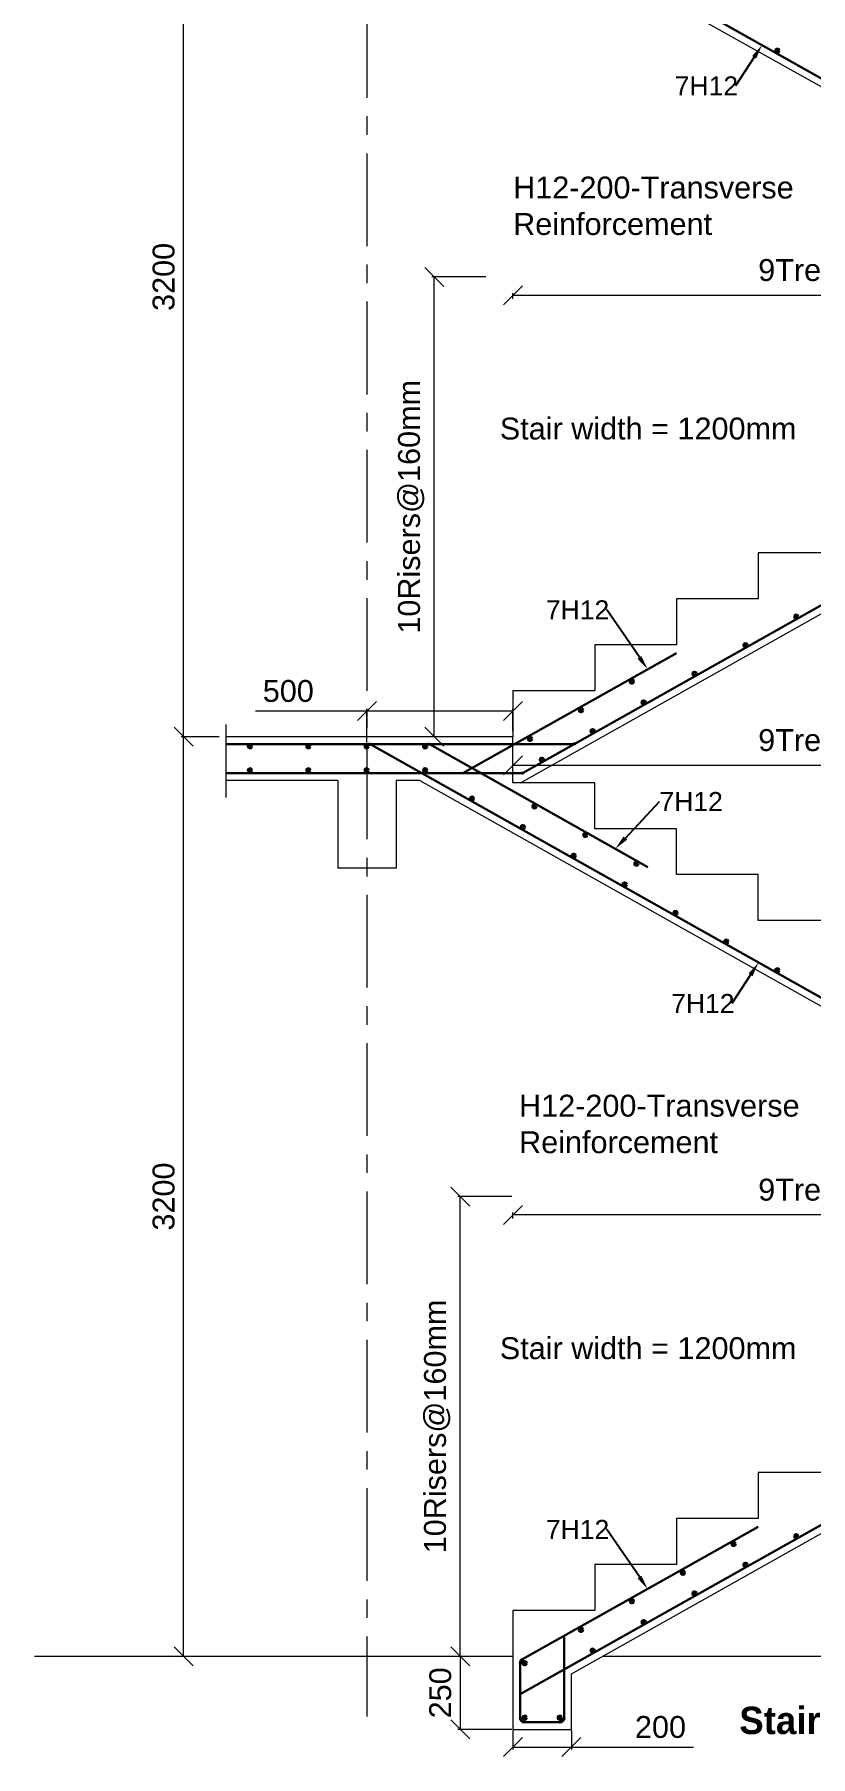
# Model space of a CAD drawing. Header units: inches. Extents: x 8090494 to 8126317, y -6397372 to -6376362.
# Drawn here: x 8102539 to 8105197, y -6386426 to -6380527 of the extents above; entities that cross this region are included whole.
import ezdxf
from ezdxf import colors
from ezdxf.entities.mleader import LeaderData, LeaderLine
from ezdxf.math import Vec2, Vec3

# ---------------------------------------------------------------- set-up
doc = ezdxf.new("R2010")
doc.units = ezdxf.units.IN
doc.header["$MEASUREMENT"] = 0
doc.linetypes.add('CENTER', pattern=[50.8, 31.75, -6.35, 6.35, -6.35])
doc.linetypes.add('CENTER2', pattern=[28.575, 19.05, -3.175, 3.175, -3.175])
for name, color, linetype, lineweight in [('0_Concrete', 212, 'Continuous', 9), ('Axis', 251, 'CENTER2', 0), ('Dim', 5, 'Continuous', 0), ('Lebeling', 4, 'Continuous', 15), ('S-_REIN----_E', 1, 'Continuous', 0), ('Text', 2, 'Continuous', 15)]:
    doc.layers.add(name, color=color, linetype=linetype, lineweight=lineweight)
doc.styles.add('beams', font='sanss___.ttf', dxfattribs={"height": 100})
doc.styles.get("Standard").update_dxf_attribs({"font": 'arial.ttf'})
doc.styles.add('TIS', font='cordia.shx', dxfattribs={"width": 0.8})
doc.dimstyles.new('A- BOLT', dxfattribs={"dimtxt": 28, "dimasz": 20, "dimexe": 8, "dimexo": 4, "dimgap": 5, "dimtad": 1, "dimdec": 0, "dimzin": 9, "dimtxsty": 'TIS', "dimcen": 2.5, "dimclrd": 5, "dimclre": 5, "dimclrt": 34, "dimadec": 0, "dimazin": 0, "dimtfac": 1, "dimtdec": 0, "dimtix": 1, "dimtmove": 0, "dimatfit": 3, "dimfxl": 1, "dimarcsym": 0})

# ---------------------------------------------------------------- blocks, each defined once
blk = doc.blocks.new('_OBLIQUE')
at = {"color": 0, "linetype": 'ByBlock'}
blk.add_line((-0.5, -0.5), (0.5, 0.5), dxfattribs=at)
blk = doc.blocks.new('*D122')
at = {"layer": 'Defpoints', "color": 0, "transparency": 16777216}
for p in [(8103997.8, -6384507.4), (8104178.3, -6384507.4), (8104178.1, -6386082.4)]:
    blk.add_point(p, dxfattribs=at)
at = {"layer": 'Dim', "color": 252, "lineweight": 5, "transparency": 16777216}
for p, q in [((8104174.3, -6384507.4), (8103989.8, -6384507.4)), ((8103997.8, -6386082.4), (8103997.8, -6384507.4)), ((8104174.1, -6386082.4), (8103989.8, -6386082.4))]:
    blk.add_line(p, q, dxfattribs=at)
at = {"layer": 'Dim', "color": 252, "lineweight": 5, "transparency": 16777216, "xscale": 65, "yscale": 65, "zscale": 65}
for p, rotation in [((8103997.8, -6384507.4), 90), ((8103997.8, -6386082.4), 270)]:
    blk.add_blockref('_OBLIQUE', p, dxfattribs=dict(at, rotation=rotation))
at = {"layer": 'Dim', "color": 156, "lineweight": 15, "transparency": 16777216, "insert": (8103918.6, -6385294.9), "char_height": 75, "attachment_point": 5, "rotation": 90}
blk.add_mtext('10Risers@160mm', dxfattribs=at)
blk = doc.blocks.new('*D161')
at = {"layer": 'Defpoints', "color": 0, "transparency": 16777216}
for p in [(8104178.1, -6384570.6), (8104178.1, -6384586.2), (8106698.1, -6384586.2)]:
    blk.add_point(p, dxfattribs=at)
at = {"layer": 'Dim', "color": 252, "lineweight": 5, "transparency": 16777216}
for p, q in [((8104178.1, -6384582.2), (8104178.1, -6384562.6)), ((8106698.1, -6384570.6), (8104178.1, -6384570.6)), ((8106698.1, -6384582.2), (8106698.1, -6384562.6))]:
    blk.add_line(p, q, dxfattribs=at)
at = {"layer": 'Dim', "color": 252, "lineweight": 5, "transparency": 16777216, "xscale": 65, "yscale": 65, "zscale": 65, "rotation": 180}
blk.add_blockref('_OBLIQUE', (8104178.1, -6384570.6), dxfattribs=at)
at = {"layer": 'Dim', "color": 252, "lineweight": 5, "transparency": 16777216, "xscale": 65, "yscale": 65, "zscale": 65}
blk.add_blockref('_OBLIQUE', (8106698.1, -6384570.6), dxfattribs=at)
at = {"layer": 'Dim', "color": 156, "lineweight": 15, "transparency": 16777216, "insert": (8105438.1, -6384491.4), "char_height": 75, "attachment_point": 5}
blk.add_mtext('9Treads@300mm', dxfattribs=at)
blk = doc.blocks.new('*D123')
at = {"layer": 'Defpoints', "color": 0, "transparency": 16777216}
for p in [(8104178.1, -6383030.6), (8104178.1, -6383046.2), (8106698.1, -6383046.2)]:
    blk.add_point(p, dxfattribs=at)
at = {"layer": 'Dim', "color": 252, "lineweight": 5, "transparency": 16777216}
for p, q in [((8104178.1, -6383042.2), (8104178.1, -6383022.6)), ((8106698.1, -6383030.6), (8104178.1, -6383030.6)), ((8106698.1, -6383042.2), (8106698.1, -6383022.6))]:
    blk.add_line(p, q, dxfattribs=at)
at = {"layer": 'Dim', "color": 252, "lineweight": 5, "transparency": 16777216, "xscale": 65, "yscale": 65, "zscale": 65, "rotation": 180}
blk.add_blockref('_OBLIQUE', (8104178.1, -6383030.6), dxfattribs=at)
at = {"layer": 'Dim', "color": 252, "lineweight": 5, "transparency": 16777216, "xscale": 65, "yscale": 65, "zscale": 65}
blk.add_blockref('_OBLIQUE', (8106698.1, -6383030.6), dxfattribs=at)
at = {"layer": 'Dim', "color": 156, "lineweight": 15, "transparency": 16777216, "insert": (8105438.1, -6382951.4), "char_height": 75, "attachment_point": 5}
blk.add_mtext('9Treads@300mm', dxfattribs=at)
blk = doc.blocks.new('*D125')
at = {"layer": 'Defpoints', "color": 0, "transparency": 16777216}
for p in [(8103050.4, -6382932.4), (8103176.4, -6382932.4), (8103176.4, -6386082.4)]:
    blk.add_point(p, dxfattribs=at)
at = {"layer": 'Dim', "color": 252, "lineweight": 5, "transparency": 16777216}
for p, q in [((8103172.4, -6382932.4), (8103042.4, -6382932.4)), ((8103050.4, -6386082.4), (8103050.4, -6382932.4)), ((8103172.4, -6386082.4), (8103042.4, -6386082.4))]:
    blk.add_line(p, q, dxfattribs=at)
at = {"layer": 'Dim', "color": 252, "lineweight": 5, "transparency": 16777216, "xscale": 65, "yscale": 65, "zscale": 65}
for p, rotation in [((8103050.4, -6382932.4), 90), ((8103050.4, -6386082.4), 270)]:
    blk.add_blockref('_OBLIQUE', p, dxfattribs=dict(at, rotation=rotation))
at = {"layer": 'Dim', "color": 156, "lineweight": 15, "transparency": 16777216, "insert": (8102982.1, -6384507.4), "char_height": 75, "attachment_point": 5, "rotation": 90}
blk.add_mtext('3200', dxfattribs=at)
blk = doc.blocks.new('*D126')
at = {"layer": 'Defpoints', "color": 0, "transparency": 16777216}
for p in [(8104178.1, -6386082.4), (8103997.8, -6386332.4), (8104178.1, -6386332.4)]:
    blk.add_point(p, dxfattribs=at)
at = {"layer": 'Dim', "color": 252, "lineweight": 5, "transparency": 16777216}
for p, q in [((8104174.1, -6386082.4), (8103989.8, -6386082.4)), ((8103997.8, -6386082.4), (8103997.8, -6386332.4)), ((8104174.1, -6386332.4), (8103989.8, -6386332.4))]:
    blk.add_line(p, q, dxfattribs=at)
at = {"layer": 'Dim', "color": 252, "lineweight": 5, "transparency": 16777216, "xscale": 65, "yscale": 65, "zscale": 65}
for p, rotation in [((8103997.8, -6386082.4), 90), ((8103997.8, -6386332.4), 270)]:
    blk.add_blockref('_OBLIQUE', p, dxfattribs=dict(at, rotation=rotation))
at = {"layer": 'Dim', "color": 156, "lineweight": 15, "transparency": 16777216, "insert": (8103929.5, -6386207.4), "char_height": 75, "attachment_point": 5, "rotation": 90}
blk.add_mtext('250', dxfattribs=at)
blk = doc.blocks.new('*D127')
at = {"layer": 'Defpoints', "color": 0, "transparency": 16777216}
for p in [(8104178.1, -6386332.4), (8104378.1, -6386332.4), (8104378.1, -6386393.1)]:
    blk.add_point(p, dxfattribs=at)
at = {"layer": 'Dim', "color": 252, "lineweight": 5, "transparency": 16777216}
for p, q in [((8104178.1, -6386336.4), (8104178.1, -6386401.1)), ((8104378.1, -6386336.4), (8104378.1, -6386401.1)), ((8104178.1, -6386393.1), (8104378.1, -6386393.1)), ((8104378.1, -6386393.1), (8104796.7, -6386393.1))]:
    blk.add_line(p, q, dxfattribs=at)
at = {"layer": 'Dim', "color": 252, "lineweight": 5, "transparency": 16777216, "xscale": 65, "yscale": 65, "zscale": 65, "rotation": 180}
blk.add_blockref('_OBLIQUE', (8104178.1, -6386393.1), dxfattribs=at)
at = {"layer": 'Dim', "color": 252, "lineweight": 5, "transparency": 16777216, "xscale": 65, "yscale": 65, "zscale": 65}
blk.add_blockref('_OBLIQUE', (8104378.1, -6386393.1), dxfattribs=at)
at = {"layer": 'Dim', "color": 156, "lineweight": 15, "transparency": 16777216, "insert": (8104683.4, -6386324.8), "char_height": 75, "attachment_point": 5}
blk.add_mtext('200', dxfattribs=at)
blk = doc.blocks.new('*D83')
at = {"layer": 'Defpoints', "color": 0, "transparency": 16777216}
for p in [(8103908.8, -6381357.4), (8104089.3, -6381357.4), (8104109.2, -6382932.4)]:
    blk.add_point(p, dxfattribs=at)
at = {"layer": 'Dim', "color": 252, "lineweight": 5, "transparency": 16777216}
for p, q in [((8104085.3, -6381357.4), (8103900.8, -6381357.4)), ((8103908.8, -6382932.4), (8103908.8, -6381357.4)), ((8104105.2, -6382932.4), (8103900.8, -6382932.4))]:
    blk.add_line(p, q, dxfattribs=at)
at = {"layer": 'Dim', "color": 252, "lineweight": 5, "transparency": 16777216, "xscale": 65, "yscale": 65, "zscale": 65}
for p, rotation in [((8103908.8, -6381357.4), 90), ((8103908.8, -6382932.4), 270)]:
    blk.add_blockref('_OBLIQUE', p, dxfattribs=dict(at, rotation=rotation))
at = {"layer": 'Dim', "color": 156, "lineweight": 15, "transparency": 16777216, "insert": (8103829.6, -6382144.9), "char_height": 75, "attachment_point": 5, "rotation": 90}
blk.add_mtext('10Risers@160mm', dxfattribs=at)
blk = doc.blocks.new('*D131')
at = {"layer": 'Defpoints', "color": 0, "transparency": 16777216}
for p in [(8104178.1, -6381420.6), (8104178.1, -6381436.2), (8106698.1, -6381436.2)]:
    blk.add_point(p, dxfattribs=at)
at = {"layer": 'Dim', "color": 252, "lineweight": 5, "transparency": 16777216}
for p, q in [((8104178.1, -6381432.2), (8104178.1, -6381412.6)), ((8106698.1, -6381432.2), (8106698.1, -6381412.6)), ((8106698.1, -6381420.6), (8104178.1, -6381420.6))]:
    blk.add_line(p, q, dxfattribs=at)
at = {"layer": 'Dim', "color": 252, "lineweight": 5, "transparency": 16777216, "xscale": 65, "yscale": 65, "zscale": 65, "rotation": 180}
blk.add_blockref('_OBLIQUE', (8104178.1, -6381420.6), dxfattribs=at)
at = {"layer": 'Dim', "color": 252, "lineweight": 5, "transparency": 16777216, "xscale": 65, "yscale": 65, "zscale": 65}
blk.add_blockref('_OBLIQUE', (8106698.1, -6381420.6), dxfattribs=at)
at = {"layer": 'Dim', "color": 156, "lineweight": 15, "transparency": 16777216, "insert": (8105438.1, -6381341.4), "char_height": 75, "attachment_point": 5}
blk.add_mtext('9Treads@300mm', dxfattribs=at)
blk = doc.blocks.new('*D86')
at = {"layer": 'Defpoints', "color": 0, "transparency": 16777216}
for p in [(8103050.4, -6379782.4), (8103176.4, -6379782.4), (8103176.4, -6382932.4)]:
    blk.add_point(p, dxfattribs=at)
at = {"layer": 'Dim', "color": 252, "lineweight": 5, "transparency": 16777216}
for p, q in [((8103172.4, -6379782.4), (8103042.4, -6379782.4)), ((8103050.4, -6382932.4), (8103050.4, -6379782.4)), ((8103172.4, -6382932.4), (8103042.4, -6382932.4))]:
    blk.add_line(p, q, dxfattribs=at)
at = {"layer": 'Dim', "color": 252, "lineweight": 5, "transparency": 16777216, "xscale": 65, "yscale": 65, "zscale": 65}
for p, rotation in [((8103050.4, -6379782.4), 90), ((8103050.4, -6382932.4), 270)]:
    blk.add_blockref('_OBLIQUE', p, dxfattribs=dict(at, rotation=rotation))
at = {"layer": 'Dim', "color": 156, "lineweight": 15, "transparency": 16777216, "insert": (8102982.1, -6381357.4), "char_height": 75, "attachment_point": 5, "rotation": 90}
blk.add_mtext('3200', dxfattribs=at)
blk = doc.blocks.new('*D96')
at = {"layer": 'Defpoints', "color": 0, "transparency": 16777216}
for p in [(8103678.1, -6382844.4), (8104178.1, -6382917.6), (8103678.1, -6382956)]:
    blk.add_point(p, dxfattribs=at)
at = {"layer": 'Dim', "color": 252, "lineweight": 5, "transparency": 16777216}
for p, q in [((8103678.1, -6382844.4), (8103296.1, -6382844.4)), ((8103678.1, -6382952), (8103678.1, -6382836.4)), ((8104178.1, -6382844.4), (8103678.1, -6382844.4)), ((8104178.1, -6382913.6), (8104178.1, -6382836.4))]:
    blk.add_line(p, q, dxfattribs=at)
at = {"layer": 'Dim', "color": 252, "lineweight": 5, "transparency": 16777216, "xscale": 65, "yscale": 65, "zscale": 65, "rotation": 180}
blk.add_blockref('_OBLIQUE', (8103678.1, -6382844.4), dxfattribs=at)
at = {"layer": 'Dim', "color": 252, "lineweight": 5, "transparency": 16777216, "xscale": 65, "yscale": 65, "zscale": 65}
blk.add_blockref('_OBLIQUE', (8104178.1, -6382844.4), dxfattribs=at)
at = {"layer": 'Dim', "color": 156, "lineweight": 15, "transparency": 16777216, "insert": (8103408.8, -6382776.1), "char_height": 75, "attachment_point": 5}
blk.add_mtext('500', dxfattribs=at)

msp = doc.modelspace()

# ---------------------------------------------------------------- linework, layer by layer
at = {"layer": '0_Concrete', "color": 250, "lineweight": 20, "true_color": 0x3f4040}
for p, q in [((8103858.8, -6379932.4), (8106672.1, -6381514.9)), ((8104204, -6383089.9), (8107017.4, -6381507.4)), ((8104458.1, -6382617.4), (8104458.1, -6382774.9)), ((8104458.1, -6382774.9), (8104178.1, -6382774.9)), ((8104178.1, -6382774.9), (8104178.1, -6382932.4)), ((8103195.2, -6382890.9), (8103195.2, -6383140.9)), ((8104178.1, -6382932.4), (8103195.2, -6382932.4)), ((8104178.1, -6383089.9), (8104178.1, -6382932.4)), ((8103578.1, -6383082.4), (8103195.2, -6383082.4)), ((8103578.1, -6383082.4), (8103578.1, -6383382.4)), ((8103778.1, -6383082.4), (8103778.1, -6383382.4)), ((8103858.8, -6383082.4), (8103778.1, -6383082.4)), ((8103858.8, -6383082.4), (8106672.1, -6384664.9)), ((8104458.1, -6383089.9), (8104178.1, -6383089.9)), ((8104458.1, -6383247.4), (8104458.1, -6383089.9)), ((8104738.1, -6383247.4), (8104458.1, -6383247.4)), ((8104738.1, -6383404.9), (8104738.1, -6383247.4)), ((8103778.1, -6383382.4), (8103578.1, -6383382.4)), ((8105018.1, -6383404.9), (8104738.1, -6383404.9)), ((8105018.1, -6383562.4), (8105018.1, -6383404.9)), ((8105298.1, -6383562.4), (8105018.1, -6383562.4)), ((8104378.1, -6386142), (8107017.4, -6384657.4)), ((8104458.1, -6385767.4), (8104458.1, -6385924.9)), ((8104458.1, -6385924.9), (8104178.1, -6385924.9)), ((8104178.1, -6385924.9), (8104178.1, -6386082.4)), ((8104178.1, -6386082.4), (8102539.4, -6386082.4)), ((8104178.1, -6386082.4), (8104178.1, -6386332.4)), ((8108582.8, -6386082.4), (8104484, -6386082.4)), ((8104378.1, -6386332.4), (8104378.1, -6386142)), ((8104178.1, -6386332.4), (8104378.1, -6386332.4))]:
    msp.add_line(p, q, dxfattribs=at)
for points in [[(8105298.1, -6382144.9), (8105298.1, -6382302.4), (8105018.1, -6382302.4)], [(8105018.1, -6382302.4), (8105018.1, -6382459.9), (8104738.1, -6382459.9)], [(8104738.1, -6382459.9), (8104738.1, -6382617.4), (8104458.1, -6382617.4)], [(8105298.1, -6385294.9), (8105298.1, -6385452.4), (8105018.1, -6385452.4)], [(8105018.1, -6385452.4), (8105018.1, -6385609.9), (8104738.1, -6385609.9)], [(8104738.1, -6385609.9), (8104738.1, -6385767.4), (8104458.1, -6385767.4)]]:
    msp.add_lwpolyline(points, dxfattribs=at)
at = {"layer": 'Axis', "color": 8, "linetype": 'CENTER', "lineweight": 15, "ltscale": 10}
msp.add_line((8103678.1, -6376362.2), (8103678.1, -6386288.6), dxfattribs=at)
at = {"layer": 'S-_REIN----_E', "lineweight": 30}
for p, q in [((8103691, -6379809.4), (8106661.9, -6381480.5)), ((8104213.1, -6383056.2), (8107185.2, -6381384.4)), ((8104006.9, -6383057.4), (8104738.1, -6382646.1)), ((8104385.5, -6382957.4), (8103195.2, -6382957.4)), ((8103691, -6382959.4), (8106661.9, -6384630.5)), ((8103895, -6382959.4), (8104640.5, -6383378.7)), ((8104208.2, -6383057.4), (8103195.2, -6383057.4)), ((8104203.1, -6386211.8), (8107185.2, -6384534.4)), ((8104211.2, -6386092.5), (8105018.1, -6385638.6)), ((8104353.1, -6386292.4), (8104353.1, -6386012.7)), ((8104203.1, -6386106.4), (8104203.1, -6386292.4)), ((8104218.1, -6386307.4), (8104338.1, -6386307.4))]:
    msp.add_line(p, q, dxfattribs=at)
at = {"layer": 'S-_REIN----_E', "lineweight": 40}
for centre in [(8105083.5, -6380582.6), (8105148.7, -6382521), (8104974.4, -6382619.1), (8104800.1, -6382717.1), (8104585.4, -6382743.5), (8104625.7, -6382815.2), (8104411.1, -6382841.6), (8104236.8, -6382939.6), (8104451.4, -6382913.2), (8103277.3, -6382965.6), (8103477.3, -6382965.6), (8103677.3, -6382965.6), (8103877.3, -6382965.6), (8104277.1, -6383011.3), (8103277.3, -6383047.6), (8103477.3, -6383047.6), (8103677.3, -6383047.6), (8103877.3, -6383047.6), (8104037.6, -6383144.3), (8104252, -6383171.1), (8104211.9, -6383242.4), (8104426.3, -6383269.2), (8104386.2, -6383340.4), (8104600.6, -6383367.2), (8104560.5, -6383438.5), (8104734.8, -6383536.5), (8104909.1, -6383634.6), (8105083.5, -6383732.6), (8104934.1, -6385697.4), (8105148.7, -6385671), (8104974.4, -6385769.1), (8104759.8, -6385795.5), (8104585.4, -6385893.5), (8104800.1, -6385867.1), (8104411.1, -6385991.6), (8104625.7, -6385965.2), (8104451.4, -6386063.2), (8104218.1, -6386105.8), (8104218.1, -6386292.4), (8104338.1, -6386292.4)]:
    msp.add_circle(centre, 6, dxfattribs=at)
for centre, radius, start, end in [((8103683.6, -6382972.4), 15, 60.64225, 90), ((8103887.6, -6382972.4), 15, 60.64225, 90), ((8103887.6, -6382972.4), 15, 60.64225, 90), ((8104385.5, -6382945.4), 12, 270, 299.35775), ((8104208.2, -6383047.4), 10, 270, 299.35775), ((8104219.1, -6386106.4), 16, 119.35775, 180), ((8104218.1, -6386105.8), 15, 119.35775, 180), ((8104218.1, -6386292.4), 15, 180, 270), ((8104338.1, -6386292.4), 15, 270, 0)]:
    msp.add_arc(centre, radius, start, end, dxfattribs=at)

# ---------------------------------------------------------------- texts
at = {"layer": 'Text', "char_height": 75, "attachment_point": 9, "style": 'beams'}
for s, insert, width in [('\\pxql;H12-200-Transverse \\PReinforcement', (8105183.8, -6381214.8), 1004.989), ('\\pxql;Stair width = 1200mm', (8105138.1, -6381915.4), 1004.989), ('\\pxql;H12-200-Transverse \\PReinforcement', (8105204.1, -6384359.8), 1004.989), ('\\pxql;Stair width = 1200mm', (8105138.1, -6385065.4), 1004.989), ('{\\fBaskerville Old Face|b1|i0|c0|p18;\\H1.25x;Staircase 2 Section details\\H1.9995x; \\H0.26673x;Scale 1:40}', (8106931.9, -6386350), 2070.879)]:
    msp.add_mtext(s, dxfattribs=dict(at, insert=insert, width=width))

# ---------------------------------------------------------------- dimensions: what is measured, and where the dimension line sits
at = {"layer": 'Dim', "lineweight": 15}
for base, p1, p2, text, picture, middle in [((8103050.4, -6379782.4), (8103176.4, -6382932.4), (8103176.4, -6379782.4), '3200', '*D86', (8102982.1, -6381357.4)), ((8103908.8, -6381357.4), (8104109.2, -6382932.4), (8104089.3, -6381357.4), '10Risers@160mm', '*D83', (8103829.6, -6382144.9)), ((8103050.4, -6382932.4), (8103176.4, -6386082.4), (8103176.4, -6382932.4), '3200', '*D125', (8102982.1, -6384507.4)), ((8103997.8, -6384507.4), (8104178.1, -6386082.4), (8104178.3, -6384507.4), '10Risers@160mm', '*D122', (8103918.6, -6385294.9))]:
    dim = msp.add_linear_dim(base=base, p1=p1, p2=p2, angle=90, text=text, dimstyle='A- BOLT', override={"dimtxt": 75, "dimasz": 65, "dimgap": 30, "dimtxsty": 'Standard', "dimblk1": 'OBLIQUE', "dimblk2": 'OBLIQUE', "dimsah": 1, "dimclrd": 252, "dimclre": 252, "dimclrt": 156, "dimlwd": 5, "dimlwe": 5}, dxfattribs=at)
    dim.commit()
    dim.dimension.update_dxf_attribs({"geometry": picture, "text_midpoint": middle})
for base, p1, p2, picture, middle in [((8104178.1, -6381420.6), (8106698.1, -6381436.2), (8104178.1, -6381436.2), '*D131', (8105438.1, -6381341.4)), ((8104178.1, -6383030.6), (8106698.1, -6383046.2), (8104178.1, -6383046.2), '*D123', (8105438.1, -6382951.4)), ((8104178.1, -6384570.6), (8106698.1, -6384586.2), (8104178.1, -6384586.2), '*D161', (8105438.1, -6384491.4))]:
    dim = msp.add_linear_dim(base=base, p1=p1, p2=p2, text='9Treads@300mm', dimstyle='A- BOLT', override={"dimtxt": 75, "dimasz": 65, "dimgap": 30, "dimtxsty": 'Standard', "dimblk1": 'OBLIQUE', "dimblk2": 'OBLIQUE', "dimsah": 1, "dimclrd": 252, "dimclre": 252, "dimclrt": 156, "dimlwd": 5, "dimlwe": 5}, dxfattribs=at)
    dim.commit()
    dim.dimension.update_dxf_attribs({"geometry": picture, "text_midpoint": middle})
for base, p1, p2, picture, middle in [((8103678.1, -6382844.4), (8104178.1, -6382917.6), (8103678.1, -6382956), '*D96', (8103408.8, -6382844.4)), ((8104378.1, -6386393.1), (8104178.1, -6386332.4), (8104378.1, -6386332.4), '*D127', (8104683.4, -6386393.1))]:
    dim = msp.add_linear_dim(base=base, p1=p1, p2=p2, dimstyle='A- BOLT', override={"dimtxt": 75, "dimasz": 65, "dimgap": 30, "dimtxsty": 'Standard', "dimblk1": 'OBLIQUE', "dimblk2": 'OBLIQUE', "dimsah": 1, "dimclrd": 252, "dimclre": 252, "dimclrt": 156, "dimlwd": 5, "dimlwe": 5}, dxfattribs=at)
    dim.commit()
    dim.dimension.update_dxf_attribs({"geometry": picture, "text_midpoint": middle, "dimtype": 160})
dim = msp.add_linear_dim(base=(8103997.8, -6386332.4), p1=(8104178.1, -6386082.4), p2=(8104178.1, -6386332.4), angle=90, dimstyle='A- BOLT', override={"dimtxt": 75, "dimasz": 65, "dimgap": 30, "dimtxsty": 'Standard', "dimblk1": 'OBLIQUE', "dimblk2": 'OBLIQUE', "dimsah": 1, "dimclrd": 252, "dimclre": 252, "dimclrt": 156, "dimlwd": 5, "dimlwe": 5}, dxfattribs=at)
dim.commit()
dim.dimension.update_dxf_attribs({"geometry": '*D126', "text_midpoint": (8103929.5, -6386207.4)})

# ---------------------------------------------------------------- leaders
at = {"layer": 'Lebeling', "color": 4}
ml = msp.add_multileader_mtext('Standard', dxfattribs=at)
ml.set_content('7H12', color=4)
ml.set_leader_properties(color=4)
ml.build(insert=Vec2(0, 0))
ml.multileader.update_dxf_attribs({"dogleg_length": 0.36, "arrow_head_size": 50})
ctx = ml.context
ctx.base_point, ctx.char_height, ctx.arrow_head_size, ctx.landing_gap_size, ctx.plane_origin = Vec3(8104732.1, -6380703.1), 65, 50, 0.09, Vec3(8105335.9, -6380861.9)
notes = []
notes.append((ctx, [(0, (1, 1, 0), (8104940.6, -6380703.1), (-1, 0), 0.36, [(0, [(8105031.2, -6380563.2)], 0, [])])]))
ctx.mtext.insert, ctx.mtext.flow_direction = Vec3(8104732.2, -6380670.6), 5
ml = msp.add_multileader_mtext('Standard', dxfattribs=at)
ml.set_content('7H12', color=4)
ml.set_leader_properties(color=4)
ml.build(insert=Vec2(0, 0))
ml.multileader.update_dxf_attribs({"dogleg_length": 0.36, "arrow_head_size": 50})
ctx = ml.context
ctx.base_point, ctx.char_height, ctx.arrow_head_size, ctx.landing_gap_size, ctx.plane_origin = Vec3(8104290.8, -6382497.7), 65, 50, 0.09, Vec3(8104894.6, -6382656.5)
notes.append((ctx, [(0, (1, 1, 0), (8104499.3, -6382497.7), (-1, 0), 0.36, [(0, [(8104639.5, -6382701.6)], 0, [])])]))
ctx.mtext.insert, ctx.mtext.flow_direction = Vec3(8104290.9, -6382465.2), 5
ml = msp.add_multileader_mtext('Standard', dxfattribs=at)
ml.set_content('7H12', color=4)
ml.set_leader_properties(color=4)
ml.build(insert=Vec2(0, 0))
ml.multileader.update_dxf_attribs({"dogleg_length": 0.36, "arrow_head_size": 50})
ctx = ml.context
ctx.base_point, ctx.char_height, ctx.arrow_head_size, ctx.landing_gap_size, ctx.plane_origin = Vec3(8104679.8, -6383154.4), 65, 50, 0.09, Vec3(8105284.5, -6383313.2)
notes.append((ctx, [(1, (1, 1, 0), (8104679.5, -6383154.4), (1, 0), 0.36, [(0, [(8104529.1, -6383316.1)], 0, [])])]))
ctx.mtext.insert, ctx.mtext.flow_direction = Vec3(8104679.9, -6383121.9), 5
ml = msp.add_multileader_mtext('Standard', dxfattribs=at)
ml.set_content('7H12', color=4)
ml.set_leader_properties(color=4)
ml.build(insert=Vec2(0, 0))
ml.multileader.update_dxf_attribs({"dogleg_length": 0.36, "arrow_head_size": 50})
ctx = ml.context
ctx.base_point, ctx.char_height, ctx.arrow_head_size, ctx.landing_gap_size, ctx.plane_origin = Vec3(8104719.8, -6383846.1), 65, 50, 0.09, Vec3(8105323.6, -6384004.9)
notes.append((ctx, [(0, (1, 1, 0), (8104928.3, -6383846.1), (-1, 0), 0.36, [(0, [(8105018.9, -6383706.3)], 0, [])])]))
ctx.mtext.insert, ctx.mtext.flow_direction = Vec3(8104719.9, -6383813.6), 5
ml = msp.add_multileader_mtext('Standard', dxfattribs=at)
ml.set_content('7H12', color=4)
ml.set_leader_properties(color=4)
ml.build(insert=Vec2(0, 0))
ml.multileader.update_dxf_attribs({"dogleg_length": 0.36, "arrow_head_size": 50})
ctx = ml.context
ctx.base_point, ctx.char_height, ctx.arrow_head_size, ctx.landing_gap_size, ctx.plane_origin = Vec3(8104290.8, -6385647.7), 65, 50, 0.09, Vec3(8104894.6, -6385806.5)
notes.append((ctx, [(0, (1, 1, 0), (8104499.3, -6385647.7), (-1, 0), 0.36, [(0, [(8104639.5, -6385851.6)], 0, [])])]))
ctx.mtext.insert, ctx.mtext.flow_direction = Vec3(8104290.9, -6385615.2), 5
for ctx, leaders in notes:
    for number, flags, end, landing, length, lines in leaders:
        leader = LeaderData()
        leader.index, (leader.has_last_leader_line, leader.has_dogleg_vector, leader.attachment_direction) = number, flags
        leader.last_leader_point, leader.dogleg_vector, leader.dogleg_length = Vec3(end), Vec3(landing), length
        for number, points, colour, breaks in lines:
            line = LeaderLine()
            line.index, line.vertices, line.color, line.breaks = number, Vec3.list(points), colors.encode_raw_color(colour), breaks
            leader.lines.append(line)
        ctx.leaders.append(leader)

doc.saveas('drawing.dxf')
